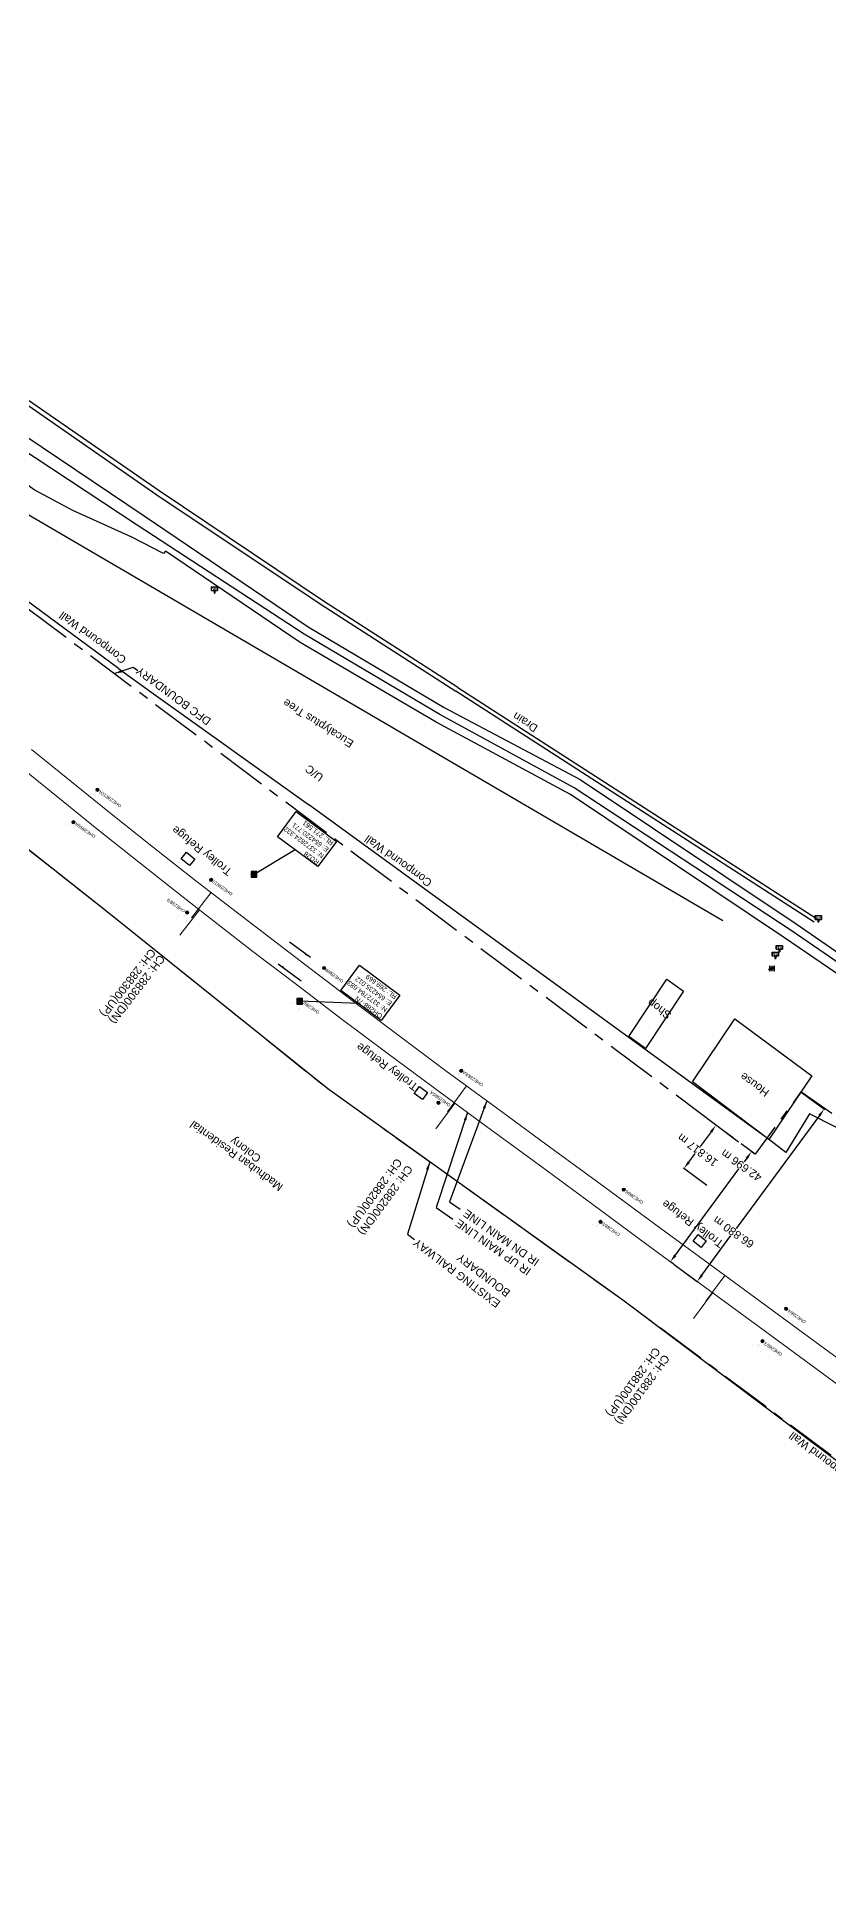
# Model space of a CAD drawing. Header units: metres. Extents: x 646303 to 662875, y 3366650 to 3378730.
# Drawn here: x 654153 to 654400, y 3372513 to 3373086 of the extents above; entities that cross this region are included whole.
import ezdxf
from ezdxf.enums import TextEntityAlignment as Align

# ---------------------------------------------------------------- set-up
doc = ezdxf.new("R2010")
doc.units = ezdxf.units.M
doc.header["$MEASUREMENT"] = 0
doc.header["$PDMODE"] = 3
doc.header["$PDSIZE"] = 0.5
doc.linetypes.add('CENTER', pattern=[50.8, 31.75, -6.35, 6.35, -6.35])
for name, color, linetype in [('Bench_Mark', 7, 'Continuous'), ('COMMERCIAL_BLD_PUC', 251, 'Continuous'), ('COMPOUND_WALL', 251, 'Continuous'), ('DFCC Boundary', 6, 'CENTER'), ('DRAIN_TOP', 5, 'Continuous'), ('NAME_BOARD', 251, 'Continuous'), ('PIPE_LINE_PETROLIUM', 7, 'Continuous'), ('RESIDENTIAL_BL_PUC', 251, 'Continuous'), ('Side Details', 251, 'Continuous'), ('STYLEREMARK', 251, 'Continuous'), ('SUB_ROAD_CENTRE', 34, 'Continuous'), ('SUB_ROAD_EDGE', 34, 'Continuous'), ('TOPO_TEXT', 251, 'Continuous'), ('TRANSFORMER', 251, 'Continuous'), ('TROLLEY_STAND', 7, 'Continuous')]:
    doc.layers.add(name, color=color, linetype=linetype)
for name, color, linetype, lineweight in [('BOUNDARY DIMENTION', 10, 'Continuous', 0), ('Existing Chainage', 7, 'Continuous', 0), ('Existing IR Track', 143, 'Continuous', 0), ('Existing Railway Boundary', 7, 'CENTER', 0), ('flow direction', 7, 'Continuous', 0), ('OHE MAST', 8, 'Continuous', 0), ('OHE MAST TEXT', 8, 'Continuous', 0)]:
    doc.layers.add(name, color=color, linetype=linetype, lineweight=lineweight)
doc.styles.add('NB', font='swissbo.ttf', dxfattribs={"height": 1.5})
doc.styles.get("Standard").update_dxf_attribs({"font": 'arial.ttf'})
doc.styles.add('Style-Arial', font='arial.ttf')
doc.dimstyles.new('DIM', dxfattribs={"dimtxt": 2.5, "dimasz": 2.5, "dimexe": 0.18, "dimexo": 0.0625, "dimgap": 0.09, "dimtad": 0, "dimtih": 1, "dimtoh": 1, "dimdec": 3, "dimzin": 0, "dimdsep": 46, "dimtxsty": 'Standard', "dimcen": 0.09, "dimadec": 0, "dimazin": 0, "dimtfac": 1, "dimtdec": 3, "dimtofl": 0, "dimtmove": 0, "dimatfit": 3, "dimfxl": 1, "dimtolj": 1, "dimtzin": 0, "dimarcsym": 0})
doc.dimstyles.new('ISO-25', dxfattribs={"dimtxt": 2.5, "dimasz": 2.5, "dimexe": 1.25, "dimexo": 0.625, "dimtad": 1, "dimtxsty": 'Standard', "dimcen": 2.5, "dimadec": 0, "dimazin": 0, "dimtfac": 1, "dimtmove": 0, "dimatfit": 3, "dimfxl": 1, "dimarcsym": 0})

# ---------------------------------------------------------------- blocks, each defined once
blk = doc.blocks.new('NB')
for p, q in [((-0.98, 0.82), (-0.98, 1.98)), ((-0.98, 1.98), (0.98, 1.98)), ((-0.98, 0.82), (0.98, 0.82)), ((-0.13, 0.82), (-0.13, 0)), ((-0.13, 0), (0.13, 0)), ((0.13, 0.82), (0.13, 0)), ((0.98, 1.98), (0.98, 0.82))]:
    blk.add_line(p, q)
at = {"style": 'NB', "width": 1.025371}
blk.add_text('NB', height=0.988, dxfattribs=at).set_placement((0, 1.4), align=Align.MIDDLE)
blk = doc.blocks.new('TRF')
blk.add_hatch(color=256).paths.add_polyline_path([(0.22, -0.04), (0.38, 0.42), (-0.98, -0.29), (0.02, 0.04), (-0.18, -0.39), (0.98, 0.09)])
for p, q in [((-0.69, 0.72), (-0.69, -0.72)), ((-0.52, 0.72), (-0.69, 0.72)), ((-0.52, -0.72), (-0.52, 0.72)), ((0, 0.72), (0, -0.72)), ((0.17, 0.72), (0, 0.72)), ((0.17, -0.72), (0.17, 0.72)), ((0.7, 0.72), (0.7, -0.72)), ((0.87, 0.72), (0.7, 0.72)), ((0.87, -0.72), (0.87, 0.72)), ((-0.69, -0.72), (-0.52, -0.72)), ((0, -0.72), (0.17, -0.72)), ((0.7, -0.72), (0.87, -0.72))]:
    blk.add_line(p, q)
blk.add_lwpolyline([(0.22, -0.04), (0.38, 0.42), (-0.98, -0.29), (0.02, 0.04), (-0.18, -0.39), (0.98, 0.09)], close=True)
blk = doc.blocks.new('OHE MAST')
h = blk.add_hatch(color=256)
edge = h.paths.add_edge_path()
edge.add_arc((0, 0), 0.514, 0, 360)
at = {"const_width": 0.01, "flags": 128}
for points in [[(1.5, 3.5), (1.5, 2), (-1.5, 2), (-1.5, 3.5)], [(0, 2), (0, 0)]]:
    blk.add_lwpolyline(points, dxfattribs=at)
blk.add_circle((0, 0), 0.514)
blk = doc.blocks.new('*D1461')
at = {"layer": 'BOUNDARY DIMENTION', "color": 0, "lineweight": -2, "transparency": 16777216}
for p, q in [((662242.98, 3367093.66), (662239.54, 3367088.19)), ((662244.85, 3367095.44), (662244.16, 3367095.87)), ((662233.82, 3367079.1), (662238.08, 3367085.88)), ((662233.03, 3367076.64), (662232.33, 3367077.07))]:
    blk.add_line(p, q, dxfattribs=at)
at = {"layer": 'BOUNDARY DIMENTION', "color": 0, "transparency": 16777216}
for points in [[(662242.62, 3367093.88), (662243.33, 3367093.44), (662244.31, 3367095.78)], [(662233.46, 3367079.32), (662234.17, 3367078.87), (662232.49, 3367076.98)]]:
    blk.add_solid(points, dxfattribs=at)
at = {"layer": 'Defpoints', "color": 0, "linetype": 'Continuous', "ltscale": 0.5, "transparency": 16777216}
for p in [(647418.1, 3377902.15), (647420.31, 3377900.52), (647398.68, 3377871.33)]:
    blk.add_point(p, dxfattribs=at)
at = {"layer": 'Defpoints', "color": 0, "transparency": 16777216}
for p in [(662244.31, 3367095.78), (662244.9, 3367095.41), (662233.08, 3367076.61)]:
    blk.add_point(p, dxfattribs=at)
at = {"layer": 'DFCC Boundary', "color": 0, "linetype": 'Continuous', "lineweight": -2, "ltscale": 0.5, "transparency": 16777216}
for p, q in [((647416.61, 3377900.14), (647413.17, 3377895.5)), ((647420.26, 3377900.55), (647417.96, 3377902.26)), ((647397.96, 3377874.97), (647411.54, 3377893.3)), ((647398.63, 3377871.36), (647396.32, 3377873.07))]:
    blk.add_line(p, q, dxfattribs=at)
at = {"layer": 'DFCC Boundary', "color": 0, "linetype": 'Continuous', "ltscale": 0.5, "transparency": 16777216}
for points in [[(647416.28, 3377900.39), (647416.95, 3377899.9), (647418.1, 3377902.15)], [(647397.62, 3377875.22), (647398.29, 3377874.72), (647396.47, 3377872.96)]]:
    blk.add_solid(points, dxfattribs=at)
at = {"layer": 'BOUNDARY DIMENTION', "color": 0, "transparency": 16777216, "insert": (662238.81, 3367087.03), "char_height": 2.5, "attachment_point": 5, "rotation": 145}
blk.add_mtext('\\A1;22.208 m', dxfattribs=at)
at = {"layer": 'DFCC Boundary', "color": 0, "linetype": 'Continuous', "ltscale": 0.5, "transparency": 16777216, "insert": (647412.36, 3377894.4), "char_height": 2.5, "attachment_point": 5, "rotation": 145}
blk.add_mtext('\\A1;36.332 m', dxfattribs=at)
blk = doc.blocks.new('*D1462')
at = {"layer": 'BOUNDARY DIMENTION', "color": 0, "lineweight": -2, "transparency": 16777216}
for p, q in [((662549.11, 3366886.35), (662541.43, 3366875.79)), ((662551.8, 3366887.49), (662550.44, 3366888.48)), ((662534.84, 3366866.73), (662539.82, 3366873.58)), ((662534.58, 3366863.83), (662533.22, 3366864.82))]:
    blk.add_line(p, q, dxfattribs=at)
at = {"layer": 'BOUNDARY DIMENTION', "color": 0, "transparency": 16777216}
for points in [[(662548.78, 3366886.6), (662549.45, 3366886.11), (662550.58, 3366888.38)], [(662534.5, 3366866.98), (662535.18, 3366866.49), (662533.37, 3366864.71)]]:
    blk.add_solid(points, dxfattribs=at)
at = {"layer": 'Defpoints', "color": 0, "linetype": 'Continuous', "ltscale": 0.5, "transparency": 16777216}
for p in [(647247.45, 3378028.49), (647249.19, 3378027.21), (647225.93, 3377999.21)]:
    blk.add_point(p, dxfattribs=at)
at = {"layer": 'Defpoints', "color": 0, "transparency": 16777216}
for p in [(662551.85, 3366887.45), (662533.37, 3366864.71), (662534.63, 3366863.79)]:
    blk.add_point(p, dxfattribs=at)
at = {"layer": 'DFCC Boundary', "color": 0, "linetype": 'Continuous', "lineweight": -2, "ltscale": 0.5, "transparency": 16777216}
for p, q in [((647247.71, 3378025.19), (647242.02, 3378017.45)), ((647247.5, 3378028.45), (647249.34, 3378027.1)), ((647229.16, 3377999.94), (647240.4, 3378015.24)), ((647225.98, 3377999.17), (647227.82, 3377997.82))]:
    blk.add_line(p, q, dxfattribs=at)
at = {"layer": 'DFCC Boundary', "color": 0, "linetype": 'Continuous', "ltscale": 0.5, "transparency": 16777216}
for points in [[(647247.37, 3378025.44), (647248.05, 3378024.94), (647249.19, 3378027.21)], [(647228.82, 3378000.19), (647229.49, 3377999.7), (647227.68, 3377997.93)]]:
    blk.add_solid(points, dxfattribs=at)
at = {"layer": 'BOUNDARY DIMENTION', "color": 0, "transparency": 16777216, "insert": (662540.62, 3366874.68), "char_height": 2.5, "attachment_point": 5, "rotation": 145}
blk.add_mtext('\\A1;29.264 m', dxfattribs=at)
at = {"layer": 'DFCC Boundary', "color": 0, "linetype": 'Continuous', "ltscale": 0.5, "transparency": 16777216, "insert": (647241.21, 3378016.35), "char_height": 2.5, "attachment_point": 5, "rotation": 145}
blk.add_mtext('\\A1;36.332 m', dxfattribs=at)
blk = doc.blocks.new('*D1463')
at = {"layer": 'BOUNDARY DIMENTION', "color": 0, "lineweight": -2, "transparency": 16777216}
for p, q in [((662172.2, 3367138.17), (662169.01, 3367133.1)), ((662172.51, 3367140.93), (662173.68, 3367140.19)), ((662164.89, 3367126.55), (662167.55, 3367130.78)), ((662162.55, 3367125.07), (662163.71, 3367124.34))]:
    blk.add_line(p, q, dxfattribs=at)
at = {"layer": 'BOUNDARY DIMENTION', "color": 0, "transparency": 16777216}
for points in [[(662171.85, 3367138.39), (662172.55, 3367137.95), (662173.53, 3367140.29)], [(662164.54, 3367126.77), (662165.24, 3367126.33), (662163.56, 3367124.44)]]:
    blk.add_solid(points, dxfattribs=at)
at = {"layer": 'Defpoints', "color": 0, "linetype": 'Continuous', "ltscale": 0.5, "transparency": 16777216}
for p in [(647211.24, 3378055.28), (647211.52, 3378055.08), (647189.88, 3378025.9)]:
    blk.add_point(p, dxfattribs=at)
at = {"layer": 'Defpoints', "color": 0, "transparency": 16777216}
for p in [(662172.46, 3367140.96), (662173.53, 3367140.29), (662162.49, 3367125.11)]:
    blk.add_point(p, dxfattribs=at)
at = {"layer": 'DFCC Boundary', "color": 0, "linetype": 'Continuous', "lineweight": -2, "ltscale": 0.5, "transparency": 16777216}
for p, q in [((647209.75, 3378053.28), (647208.18, 3378051.16)), ((647211.47, 3378055.12), (647211.1, 3378055.39)), ((647191.09, 3378028.11), (647206.55, 3378048.96)), ((647189.83, 3378025.93), (647189.46, 3378026.21))]:
    blk.add_line(p, q, dxfattribs=at)
at = {"layer": 'DFCC Boundary', "color": 0, "linetype": 'Continuous', "ltscale": 0.5, "transparency": 16777216}
for points in [[(647209.42, 3378053.52), (647210.09, 3378053.03), (647211.24, 3378055.28)], [(647190.76, 3378028.36), (647191.43, 3378027.86), (647189.6, 3378026.1)]]:
    blk.add_solid(points, dxfattribs=at)
at = {"layer": 'BOUNDARY DIMENTION', "color": 0, "transparency": 16777216, "insert": (662168.28, 3367131.94), "char_height": 2.5, "attachment_point": 5, "rotation": 145}
blk.add_mtext('\\A1;18.726 m', dxfattribs=at)
at = {"layer": 'DFCC Boundary', "color": 0, "linetype": 'Continuous', "ltscale": 0.5, "transparency": 16777216, "insert": (647207.37, 3378050.06), "char_height": 2.5, "attachment_point": 5, "rotation": 145}
blk.add_mtext('\\A1;36.332 m', dxfattribs=at)
blk = doc.blocks.new('*D1561')
at = {"layer": 'BOUNDARY DIMENTION', "color": 0, "lineweight": -2, "transparency": 16777216}
for p, q in [((654363.43, 3372743.91), (654360.03, 3372739.28)), ((654372.02, 3372740.68), (654364.77, 3372746.03)), ((654356.43, 3372734.39), (654358.41, 3372737.08)), ((654362.05, 3372727.14), (654354.8, 3372732.48))]:
    blk.add_line(p, q, dxfattribs=at)
at = {"layer": 'BOUNDARY DIMENTION', "color": 0, "transparency": 16777216}
for points in [[(654363.1, 3372744.15), (654363.77, 3372743.66), (654364.91, 3372745.92)], [(654356.09, 3372734.64), (654356.76, 3372734.14), (654354.94, 3372732.38)]]:
    blk.add_solid(points, dxfattribs=at)
at = {"layer": 'Defpoints', "color": 0, "transparency": 16777216}
for p in [(654364.91, 3372745.92), (654372.07, 3372740.65), (654362.1, 3372727.11)]:
    blk.add_point(p, dxfattribs=at)
at = {"layer": 'BOUNDARY DIMENTION', "color": 0, "transparency": 16777216, "insert": (654359.22, 3372738.18), "char_height": 2.5, "attachment_point": 5, "rotation": 143}
blk.add_mtext('\\A1;16.817 m', dxfattribs=at)
blk = doc.blocks.new('*D1771')
at = {"layer": 'Defpoints', "color": 0, "linetype": 'Continuous', "ltscale": 0.5, "transparency": 16777216}
for p in [(654391.47, 3372756.33), (654398.73, 3372750.98), (654351.83, 3372702.46)]:
    blk.add_point(p, dxfattribs=at)
at = {"layer": 'DFCC Boundary', "color": 0, "linetype": 'Continuous', "lineweight": -2, "ltscale": 0.5, "transparency": 16777216}
for p, q in [((654391.52, 3372756.29), (654398.88, 3372750.87)), ((654397.25, 3372748.97), (654371.25, 3372713.64)), ((654360.57, 3372699.13), (654369.63, 3372711.44)), ((654351.88, 3372702.43), (654359.23, 3372697.01))]:
    blk.add_line(p, q, dxfattribs=at)
at = {"layer": 'DFCC Boundary', "color": 0, "linetype": 'Continuous', "ltscale": 0.5, "transparency": 16777216}
for points in [[(654396.91, 3372749.21), (654397.59, 3372748.72), (654398.73, 3372750.98)], [(654360.23, 3372699.38), (654360.91, 3372698.88), (654359.09, 3372697.12)]]:
    blk.add_solid(points, dxfattribs=at)
at = {"layer": 'DFCC Boundary', "color": 0, "linetype": 'Continuous', "ltscale": 0.5, "transparency": 16777216, "insert": (654370.44, 3372712.54), "char_height": 2.5, "attachment_point": 5, "rotation": 145}
blk.add_mtext('\\A1;66.880 m', dxfattribs=at)
blk = doc.blocks.new('*D1772')
at = {"layer": 'Defpoints', "color": 0, "linetype": 'Continuous', "ltscale": 0.5, "transparency": 16777216}
for p in [(654376.04, 3372737.65), (654377.13, 3372736.85), (654351.83, 3372702.46)]:
    blk.add_point(p, dxfattribs=at)
at = {"layer": 'DFCC Boundary', "color": 0, "linetype": 'Continuous', "lineweight": -2, "ltscale": 0.5, "transparency": 16777216}
for p, q in [((654374.56, 3372735.64), (654373.71, 3372734.48)), ((654377.08, 3372736.89), (654375.9, 3372737.76)), ((654352.21, 3372705.28), (654372.09, 3372732.28)), ((654351.78, 3372702.5), (654350.59, 3372703.37))]:
    blk.add_line(p, q, dxfattribs=at)
at = {"layer": 'DFCC Boundary', "color": 0, "linetype": 'Continuous', "ltscale": 0.5, "transparency": 16777216}
for points in [[(654374.22, 3372735.89), (654374.89, 3372735.39), (654376.04, 3372737.65)], [(654351.88, 3372705.53), (654352.55, 3372705.03), (654350.73, 3372703.27)]]:
    blk.add_solid(points, dxfattribs=at)
at = {"layer": 'DFCC Boundary', "color": 0, "linetype": 'Continuous', "ltscale": 0.5, "transparency": 16777216, "insert": (654372.9, 3372733.38), "char_height": 2.5, "attachment_point": 5, "rotation": 145}
blk.add_mtext('\\A1;42.696 m', dxfattribs=at)
blk = doc.blocks.new('BM')
blk.add_hatch(color=256).paths.add_polyline_path([(-0.88, 0.88), (-0.88, -0.88), (0.88, -0.88), (0.88, 0.88)])
for p, q in [((0.88, 0.88), (-0.88, 0.88)), ((-0.88, 0.88), (-0.88, -0.88)), ((0.88, -0.88), (0.88, 0.88)), ((-0.88, -0.88), (0.88, -0.88))]:
    blk.add_line(p, q)

msp = doc.modelspace()

# ---------------------------------------------------------------- linework, layer by layer
at = {"layer": 'COMMERCIAL_BLD_PUC', "linetype": 'Continuous'}
msp.add_polyline3d([(654354.811, 3372787.817, 272.995), (654342.912, 3372769.902, 273.274), (654337.74, 3372773.715, 273.955), (654349.64, 3372791.6315, 273.955)], close=True, dxfattribs=at)
at = {"layer": 'COMPOUND_WALL', "linetype": 'Continuous'}
msp.add_lwpolyline([(654431.347, 3372619.379), (654335.893, 3372691.231), (654243.734, 3372757.317), (654174.373, 3372813.058), (654133.172, 3372845.531)], dxfattribs=at)
for points in [[(654178.483, 3372888.68, 269.159), (654111.3, 3372938.283, 268.011), (654080.27, 3372961.454, 268.548)], [(654178.483, 3372888.68, 269.159), (654188.509, 3372881.325, 268.492), (654237.782, 3372846.198, 268.664)], [(654521.071, 3372667.948, 266.464), (654512.62, 3372674.138, 266.158), (654473.769, 3372702.366, 266.178), (654442.167, 3372725.08, 268.555), (654394.132, 3372749.476, 269.78), (654386.765, 3372737.454, 269.555), (654381.711, 3372741.245, 269.23), (654237.782, 3372846.198, 268.664)]]:
    msp.add_polyline3d(points, dxfattribs=at)
at = {"layer": 'DFCC Boundary', "ltscale": 0.5, "flags": 128}
msp.add_lwpolyline([(655695.597, 3371812.1897), (655640.8822, 3371912.823), (655580.0449, 3371996.7158), (655509.7792, 3372062.0857), (655426.9534, 3372113.9756), (655342.6069, 3372167.9462), (655257.8854, 3372221.2222), (655173.2688, 3372275.363), (655087.3459, 3372327.2788), (655002.8598, 3372380.6107), (654914.5097, 3372429.9473), (654741.1355, 3372529.4419), (654650.033, 3372576.4159), (654568.6995, 3372626.155), (654571.9877, 3372630.6369), (654391.4686, 3372756.327), (654377.1337, 3372736.8494), (654004.4289, 3373016.6995), (654007.7887, 3373020.6424), (653690.5739, 3373253.6486), (653690.5425, 3373253.6059), (653433.8132, 3373453.1485), (653440.7668, 3373462.5592), (653208.8394, 3373636.5534), (653216.1698, 3373646.5105), (653142.1983, 3373700.8896), (653053.6963, 3373771.1122), (652994.4341, 3373810.5255), (652929.3691, 3373859.5713), (652860.9168, 3373902.1103), (652749.6028, 3373984.4705), (652631.2396, 3374070.7175), (652636.2281, 3374078.1704), (652537.912, 3374145.7283), (652392.904, 3374241.2711), (652388.7719, 3374235.6812), (652308.569, 3374304.8076), (652315.9256, 3374314.7669), (652103.9815, 3374448.7876), (652083.1937, 3374464.1943), (652072.7494, 3374471.9329), (652052.3219, 3374487.0684), (652038.1897, 3374497.5387), (652024.0173, 3374508.0388), (652009.8347, 3374518.5254), (651995.6683, 3374529), (651981.7515, 3374539.2836), (651967.8828, 3374549.5317), (651954.6903, 3374559.2866), (651941.4997, 3374569.04), (651923.9377, 3374582.0168), (651906.3215, 3374595.0337), (651892.0868, 3374605.5547), (651877.7985, 3374616.1153), (651861.6288, 3374628.0564), (651845.5071, 3374639.9619), (651829.5757, 3374651.7544), (651824.7911, 3374655.296), (651813.6747, 3374663.5244), (651797.4592, 3374675.4968), (651792.6217, 3374679.0685), (651809.3453, 3374701.6999), (651798.0335, 3374710.0518), (651782.3495, 3374721.6444), (651766.6655, 3374733.2369), (651750.5163, 3374745.1875), (651734.3118, 3374757.179), (651717.3274, 3374769.6994), (651700.4625, 3374782.1317), (651684.6001, 3374793.8578), (651668.5938, 3374805.6902), (651652.6806, 3374817.4203), (651636.8173, 3374829.1137), (651620.9269, 3374840.8662), (651604.9647, 3374852.6718), (651588.7459, 3374864.6312), (651572.5882, 3374876.5455), (651556.6943, 3374888.2868), (651540.8409, 3374899.9983), (651524.5553, 3374912.0488), (651508.2568, 3374924.109), (651492.7938, 3374935.5157), (651477.3997, 3374946.8715), (651461.3291, 3374958.7436), (651445.2311, 3374970.6359), (651429.3555, 3374982.3615), (651413.4375, 3374994.1184), (651396.6322, 3375006.522), (651379.7761, 3375018.963), (651363.6644, 3375030.8565), (651352.7728, 3375038.8965), (651331.6522, 3375054.4784), (651315.7738, 3375066.1947), (651299.7306, 3375078.0412), (651283.6239, 3375089.9346), (651273.9044, 3375097.1057), (651264.2377, 3375104.2378), (651243.4187, 3375119.6324), (651222.5077, 3375135.095), (651201.5462, 3375150.5784), (651180.4926, 3375166.1298), (651161.7365, 3375179.9701), (651143.0969, 3375193.7244), (651126.6442, 3375205.9373), (651110.0563, 3375218.2505), (651088.7204, 3375233.9244), (651067.5473, 3375249.4788), (651049.4448, 3375262.8672), (651031.0656, 3375276.4601), (651013.3004, 3375289.5618), (650995.6557, 3375302.5748), (650975.556, 3375317.4171), (650955.4878, 3375332.2363), (650948.8014, 3375337.1771), (650951.4372, 3375340.7501), (650937.0874, 3375351.3535), (650916.0918, 3375366.8677), (650897.9224, 3375380.2929), (650879.805, 3375393.6796), (650866.8386, 3375403.2309), (650853.9116, 3375412.7532), (650835.5886, 3375426.289), (650817.2946, 3375439.8035), (650797.968, 3375454.1206), (650778.7222, 3375468.3781), (650760.7655, 3375481.6337), (650742.8011, 3375494.8949), (650723.0807, 3375509.4255), (650703.3693, 3375523.9495), (650688.6613, 3375534.8372), (650673.8463, 3375545.804), (650653.7938, 3375560.6295), (650633.6894, 3375575.4932), (650612.6421, 3375591.0542), (650592.0153, 3375606.3042), (650570.0328, 3375622.5591), (650548.5001, 3375638.4814), (650530.5234, 3375651.793), (650512.3606, 3375665.2423), (650494.7465, 3375678.2665), (650476.9008, 3375691.462), (650459.2976, 3375704.4721), (650441.3132, 3375717.7633), (650427.1261, 3375728.1319), (650413.8099, 3375737.864), (650402.677, 3375746.2697), (650389.8486, 3375755.6668), (650377.7322, 3375764.5425), (650360.7275, 3375777.1141), (650343.7744, 3375789.6482), (650325.0342, 3375803.5254), (650306.3109, 3375817.39), (650287.6225, 3375831.2124), (650268.717, 3375845.1957), (650250.337, 3375858.8009), (650231.8256, 3375872.5033), (650215.4559, 3375884.6355), (650199.261, 3375896.6381), (650189.9351, 3375903.5429), (650184.6476, 3375907.4517), (650170.3331, 3375918.0338), (650153.2211, 3375930.7288), (650135.9365, 3375943.5518), (650119.2313, 3375955.9159), (650102.3769, 3375968.3905), (650085.2738, 3375981.0461), (650068.2078, 3375993.6742), (650052.7787, 3376005.1011), (650037.4384, 3376016.4621), (650022.1728, 3376027.766), (650006.9632, 3376039.0283), (649974.7512, 3376062.8762), (649961.4537, 3376072.7117), (649948.2091, 3376082.508), (649944.476, 3376085.2722), (649918.728, 3376050.5341), (649909.4316, 3376057.4177), (649896.4092, 3376067.0604), (649893.7832, 3376069.0128), (649891.1645, 3376070.9437), (649888.4639, 3376072.9569), (649875.744, 3376082.3694), (649867.5551, 3376088.4016), (649853.4118, 3376098.8745), (649839.2513, 3376109.3603), (649829.0749, 3376116.9005), (649827.2194, 3376118.2675), (649818.0867, 3376125.0366), (649808.8566, 3376131.8779), (649793.2502, 3376143.4201), (649777.6288, 3376154.9733), (649763.6321, 3376165.3144), (649749.5741, 3376175.7007), (649733.9228, 3376187.2754), (649718.3343, 3376198.8036), (649705.3241, 3376208.4391), (649692.3703, 3376218.0327), (649678.0208, 3376228.6769), (649663.5747, 3376239.3366), (649646.4625, 3376252.0623), (649634.6272, 3376260.744), (649624.9192, 3376267.9946), (649615.0208, 3376275.3876), (649599.9831, 3376286.4834), (649588.9857, 3376294.598), (649590.032, 3376296.0132), (649586.1685, 3376298.8639), (649569.3593, 3376311.3207), (649552.641, 3376323.7102), (649537.2353, 3376335.0739), (649521.9792, 3376346.327), (649506.2408, 3376358.0035), (649490.3575, 3376369.7875), (649475.7578, 3376380.5673), (649461.1933, 3376391.3211), (649445.4753, 3376402.9572), (649429.8494, 3376414.5253), (649414.4906, 3376425.9209), (649378.3483, 3376452.6365), (649368.4603, 3376459.9984), (649352.6509, 3376471.6682), (649336.6992, 3376483.4434), (649322.3941, 3376494.1037), (649307.6557, 3376505.0862), (649290.8736, 3376517.4208), (649273.972, 3376529.8435), (649258.1992, 3376541.4854), (649242.2966, 3376553.2232), (649226.5432, 3376564.8634), (649210.8826, 3376576.435), (649195.2207, 3376588.0769), (649179.5326, 3376599.7383), (649164.9134, 3376610.5118), (649150.5177, 3376621.1205), (649135.415, 3376632.3287), (649120.2337, 3376643.5954), (649107.8929, 3376652.6743), (649095.5927, 3376661.7234), (649079.5687, 3376673.5769), (649063.4846, 3376685.4748), (649046.5651, 3376697.9756), (649029.6506, 3376710.4727), (649013.3465, 3376722.5351), (648996.9805, 3376734.6431), (648980.3936, 3376746.8979), (648963.6626, 3376759.259), (648946.7453, 3376771.7643), (648929.6945, 3376784.3682), (648913.5118, 3376796.3614), (648897.2206, 3376808.435), (648876.2496, 3376823.9678), (648855.1325, 3376839.6089), (648839.3985, 3376851.2044), (648823.6596, 3376862.8037), (648806.187, 3376875.7235), (648788.7814, 3376888.5937), (648772.4766, 3376900.6763), (648756.1277, 3376912.7915), (648748.6058, 3376918.3049), (648733.321, 3376929.6306), (648718.1841, 3376940.8501), (648694.1574, 3376958.9078), (648686.9154, 3376964.1595), (648685.9321, 3376964.8321), (648667.95, 3376978.2197), (648649.3198, 3376992.1471), (648633.5557, 3377003.8368), (648617.684, 3377015.6038), (648613.3865, 3377018.7718), (648613.1308, 3377018.4261), (648605.39, 3377024.1325), (648593.439, 3377032.9404), (648576.5994, 3377045.3816), (648559.8787, 3377057.7351), (648542.9247, 3377070.3132), (648525.9483, 3377082.908), (648511.3109, 3377093.7409), (648496.5572, 3377104.6599), (648477.562, 3377118.7172), (648458.5464, 3377132.7896), (648451.3349, 3377138.2101), (648435.5918, 3377149.862), (648422.1096, 3377159.9046), (648408.3664, 3377170.0637), (648394.6863, 3377180.1761), (648381.6588, 3377189.818), (648368.6059, 3377199.4787), (648354.1188, 3377210.196), (648339.6473, 3377220.9017), (648325.8166, 3377231.1386), (648311.9735, 3377241.3853), (648297.2469, 3377252.2824), (648283.6168, 3377262.3688), (648282.6002, 3377260.9951), (648281.5015, 3377261.8082), (648268.446, 3377271.4578), (648255.3849, 3377281.1115), (648243.3023, 3377290.0413), (648231.5826, 3377298.7116), (648230.1246, 3377299.843), (648216.137, 3377310.1827), (648202.3989, 3377320.3379), (648187.9045, 3377331.0225), (648173.4524, 3377341.7035), (648159.964, 3377351.7009), (648146.3755, 3377361.7726), (648132.3698, 3377372.1252), (648118.3132, 3377382.5155), (648104.5683, 3377392.6752), (648090.8453, 3377402.8186), (648079.0331, 3377411.5788), (648067.1746, 3377420.3734), (648052.1864, 3377431.461), (648037.1291, 3377442.5999), (648023.4384, 3377452.7367), (648009.6421, 3377462.9518), (647998.5681, 3377471.1475), (647977.6651, 3377486.6371), (647970.8013, 3377491.7424), (647954.3046, 3377504.0127), (647940.5645, 3377514.1537), (647927.1436, 3377524.0583), (647912.5029, 3377534.9198), (647897.7662, 3377545.8524), (647883.3488, 3377556.5286), (647868.9785, 3377567.1699), (647855.3948, 3377577.2425), (647841.7032, 3377587.3948), (647828.8284, 3377596.8277), (647815.9828, 3377606.2395), (647798.869, 3377618.9232), (647787.996, 3377626.9816), (647769.1212, 3377640.9619), (647756.6675, 3377650.183), (647742.624, 3377660.5991), (647728.5049, 3377671.0713), (647713.635, 3377682.0926), (647698.699, 3377693.1628), (647681.9918, 3377705.517), (647665.4025, 3377717.7839), (647652.0515, 3377727.6811), (647638.8028, 3377737.5025), (647625.2604, 3377747.546), (647611.724, 3377757.585), (647601.846, 3377764.9047), (647586.5632, 3377776.2354), (647574.9107, 3377784.8659), (647552.1318, 3377801.7377), (647544.5766, 3377807.3492), (647531.2096, 3377817.2774), (647518.7824, 3377826.4783), (647506.3678, 3377835.6698), (647493.0662, 3377845.5438), (647479.7149, 3377855.4547), (647466.3541, 3377865.3556), (647452.9886, 3377875.26), (647440.1702, 3377884.755), (647427.3392, 3377894.2595), (647421.9004, 3377898.2902), (647422.4016, 3377898.9655), (647413.1507, 3377905.8213), (647398.5546, 3377916.6386), (647385.2867, 3377926.4568), (647372.1159, 3377936.2032), (647357.4127, 3377947.1112), (647351.2811, 3377951.6601), (647330.0092, 3377967.4105), (647317.4471, 3377976.6964), (647304.414, 3377986.3606), (647291.335, 3377996.0589), (647278.7541, 3378005.3917), (647266.0777, 3378014.7954), (647252.9457, 3378024.4462), (647239.9839, 3378033.9719), (647225.7512, 3378044.5255), (647211.5179, 3378055.0796), (647196.511, 3378066.208), (647181.4966, 3378077.3419), (647167.7872, 3378087.5064), (647154.0498, 3378097.6917), (647140.7668, 3378107.5414), (647127.4862, 3378117.3893), (647113.2521, 3378127.9375), (647099.0375, 3378138.4713), (647085.0268, 3378148.8592), (647070.9977, 3378159.2608), (647056.5444, 3378169.9697), (647042.0873, 3378180.6814), (647027.5624, 3378191.4464), (647013.0728, 3378202.1851), (646999.864, 3378211.9684), (646986.6741, 3378221.7376), (646973.6148, 3378231.4185), (646960.4875, 3378241.1499), (646945.7953, 3378252.0414), (646931.0256, 3378262.9902), (646930.6274, 3378263.2852), (646951.9475, 3378292.0562)], dxfattribs=at)
at = {"layer": 'DRAIN_TOP', "linetype": 'Continuous'}
for points in [[(654097.799, 3373012.521, 268.508), (654111.618, 3373000.251, 268.531), (654138.081, 3372979.252, 268.445), (654190.381, 3372942.969, 268.463), (654241.709, 3372908.616, 268.605), (654283.746, 3372881.521, 268.745)], [(654284.37, 3372882.744, 268.766), (654242.423, 3372909.722, 268.603), (654191.152, 3372944.129, 268.605), (654138.833, 3372980.347, 268.461), (654112.631, 3373001.093, 268.471), (654098.422, 3373013.552, 268.469)], [(654395.63, 3372809.413, 268.984), (654283.746, 3372881.521, 268.745)], [(654284.37, 3372882.744, 268.766), (654396.338, 3372810.569, 268.986)]]:
    msp.add_polyline3d(points, dxfattribs=at)
at = {"layer": 'Existing Chainage', "color": 0, "linetype": 'Continuous', "lineweight": 13, "flags": 128}
for points in [[(654201.2632, 3372810.6988), (654207.381, 3372818.6091)], [(654197.5458, 3372805.3733), (654203.6879, 3372813.2648)], [(654281.1683, 3372750.1684), (654287.0899, 3372758.2266)], [(654277.4459, 3372744.8329), (654283.3889, 3372752.8754)], [(654361.7568, 3372690.9636), (654367.6795, 3372699.021)], [(654357.9788, 3372685.5175), (654363.9062, 3372693.5715)]]:
    msp.add_lwpolyline(points, dxfattribs=at)
at = {"layer": 'Existing IR Track', "flags": 128}
for points in [[(654151.2883, 3372863.3288), (654163.6556, 3372853.3325), (654175.6359, 3372843.6488), (654189.386, 3372832.7652), (654202.5783, 3372822.3235), (654213.8292, 3372813.6221), (654238.6756, 3372794.5757), (654252.1678, 3372784.3016), (654266.4567, 3372773.5944), (654280.6341, 3372762.9708), (654296.4419, 3372751.3542), (654311.8116, 3372740.0597), (654330.3505, 3372726.4469), (654347.7418, 3372713.6767), (654365.6523, 3372700.5111), (654398.928, 3372676.0677), (654414.1756, 3372664.8751)], [(654147.4334, 3372858.1938), (654159.4676, 3372848.4508), (654171.6426, 3372838.594), (654185.1827, 3372827.8613), (654198.6123, 3372817.2162), (654209.5801, 3372808.6778), (654220.3837, 3372800.2675), (654234.3818, 3372789.5628), (654248.2605, 3372778.9499), (654262.1794, 3372768.5971), (654276.6773, 3372757.8174), (654292.1878, 3372746.3934), (654308.2527, 3372734.561), (654326.0586, 3372721.4414), (654343.7619, 3372708.3974), (654361.33, 3372695.4675), (654378.8, 3372682.6099), (654394.6004, 3372671.0204), (654410.273, 3372659.5245)]]:
    msp.add_lwpolyline(points, dxfattribs=at)
at = {"layer": 'Existing Railway Boundary', "ltscale": 0.5, "flags": 128}
msp.add_lwpolyline([(654025.9381, 3372931.032), (654061.364, 3372902.596), (654079.368, 3372888.238), (654133.172, 3372845.531), (654174.373, 3372813.058), (654243.734, 3372757.317), (654335.893, 3372691.231), (654347.343, 3372682.852), (654420.296, 3372628.32), (654428.228, 3372621.808), (654470.831, 3372591.702), (654501.259, 3372567.597), (654501.727, 3372567.356), (654502.496, 3372566.611), (654519.576, 3372550.931)], dxfattribs=at)
at = {"layer": 'PIPE_LINE_PETROLIUM', "linetype": 'Continuous'}
msp.add_polyline3d([(654117.588, 3372955.833, 266.743), (654367.077, 3372809.934, 268.681)], dxfattribs=at)
at = {"layer": 'RESIDENTIAL_BL_PUC', "linetype": 'Continuous'}
msp.add_polyline3d([(654370.825, 3372779.179, 273.342), (654394.913, 3372761.324, 272.939), (654381.419, 3372741.447, 270.899), (654357.6268, 3372759.5172, 270.899)], close=True, dxfattribs=at)
at = {"layer": 'STYLEREMARK'}
for p, q in [((654233.6282, 3372831.9817, 5.1233), (654220.7707, 3372824.3177, 268.9741)), ((654253.3776, 3372783.9312, 5.1233), (654235.0117, 3372784.6687, 268.9741))]:
    msp.add_line(p, q, dxfattribs=at)
at = {"layer": 'STYLEREMARK', "linetype": 'Continuous', "elevation": 5.1233}
for points in [[(654228.0959, 3372836.1055), (654233.9363, 3372843.9751), (654246.5341, 3372834.6258), (654240.6937, 3372826.7562)], [(654247.8453, 3372788.0551), (654253.6857, 3372795.9247), (654266.2834, 3372786.5754), (654260.4431, 3372778.7058)]]:
    msp.add_lwpolyline(points, close=True, dxfattribs=at)
at = {"layer": 'SUB_ROAD_CENTRE', "linetype": 'Continuous'}
msp.add_polyline3d([(654479.511, 3372746.671, 269.034), (654444.613, 3372768.194, 268.631), (654388.412, 3372806.775, 268.685), (654320.693, 3372851.407, 268.667), (654278.774, 3372874.236, 268.553), (654236.359, 3372899.395, 268.463), (654184.302, 3372933.469, 268.399), (654130.829, 3372968.599, 268.439), (654103.739, 3372990.254, 268.521), (654083.576, 3373009.852, 268.651)], dxfattribs=at)
at = {"layer": 'SUB_ROAD_EDGE', "linetype": 'Continuous'}
for points in [[(654476.519, 3372743.946, 268.939), (654442.797, 3372765.392, 268.625), (654442.925, 3372765.809, 268.625), (654386.389, 3372804.498, 268.562), (654319.577, 3372849.334, 268.714), (654277.597, 3372871.875, 268.583), (654235.101, 3372896.822, 268.505), (654193.144, 3372925.342, 268.454), (654192.46, 3372924.562, 268.407), (654182.622, 3372929.725, 268.419), (654164.178, 3372938.063, 268.66), (654152.153, 3372944.518, 268.771), (654127.238, 3372962.569, 268.63), (654108.19, 3372981.82, 268.473), (654101.113, 3372987.218, 268.453), (654096.491, 3372990.887, 268.541), (654097.414, 3372992.482, 268.606), (654083.3852, 3373003.1596, 268.665), (654077.625, 3372996.919, 268.607)], [(654095.039, 3373001.819, 268.482), (654105.499, 3372992.492, 268.411), (654133.148, 3372972.215, 268.304), (654186.428, 3372936.376, 268.249), (654237.629, 3372901.686, 268.367), (654280.091, 3372876.497, 268.461), (654322.519, 3372853.964, 268.534), (654389.959, 3372808.905, 268.624), (654445.54, 3372770.521, 268.68), (654461.576, 3372764.693, 269.069)]]:
    msp.add_polyline3d(points, dxfattribs=at)
at = {"layer": 'TROLLEY_STAND', "linetype": 'Continuous'}
for points in [[(654200.589, 3372827.085, 270.033), (654198.035, 3372829.179, 270.061), (654199.705, 3372831.213, 270.03), (654202.2591, 3372829.1189, 270.03)], [(654274.944, 3372756.18, 270.284), (654273.286, 3372753.941, 270.465), (654270.78, 3372755.846, 270.417), (654272.4415, 3372758.0897, 270.417)], [(654360.283, 3372707.705, 270.688), (654357.78, 3372709.723, 270.619), (654359.347, 3372711.835, 270.474), (654361.8506, 3372709.8165, 270.474)]]:
    msp.add_polyline3d(points, close=True, dxfattribs=at)

# ---------------------------------------------------------------- block references
at = {"layer": 'Bench_Mark'}
for p in [(654220.7707, 3372824.3177, 268.9741), (654235.0117, 3372784.6687, 268.9741)]:
    msp.add_blockref('BM', p, dxfattribs=at)
at = {"layer": 'NAME_BOARD', "linetype": 'Continuous'}
for p in [(654208.407, 3372912.23, 270.862), (654396.92, 3372809.452, 269.367), (654383.487, 3372798.021, 269.332), (654384.743, 3372800.153, 269.465)]:
    msp.add_blockref('NB', p, dxfattribs=at)
at = {"layer": 'OHE MAST', "color": 2, "rotation": 143.3908318566117}
for p in [(654171.86, 3372850.783), (654164.361, 3372840.638), (654207.3535, 3372822.5835), (654199.8545, 3372812.4385), (654242.604, 3372795.066), (654235.11, 3372785.265), (654285.422, 3372762.97), (654278.284, 3372752.952), (654336.182, 3372725.811), (654328.919, 3372715.748), (654386.841, 3372688.609), (654379.472, 3372678.445)]:
    msp.add_blockref('OHE MAST', p, dxfattribs=at)
at = {"layer": 'TRANSFORMER', "linetype": 'Continuous'}
msp.add_blockref('TRF', (654382.34, 3372794.938, 268.259), dxfattribs=at)

# ---------------------------------------------------------------- texts
at = {"layer": 'DFCC Boundary', "linetype": 'Continuous', "lineweight": 0, "ltscale": 5}
msp.add_text('DFC BOUNDARY', height=2.5, rotation=143.3716475, dxfattribs=at).set_placement((654207.5526, 3372872.718))
at = {"layer": 'Existing Chainage', "color": 0, "lineweight": 0, "char_height": 2.5, "attachment_point": 6, "line_spacing_factor": 0.6, "style": 'Style-Arial'}
for s, insert, rotation in [('CH: 288300(UP)', (654173.1731, 3372780.4423), 232.1003019), ('CH: 288200(UP)', (654250.5569, 3372714.5254), 233.6252528), ('CH: 288100(UP)', (654331.1838, 3372655.4462), 233.6473308)]:
    msp.add_mtext(s, dxfattribs=dict(at, insert=insert, rotation=rotation))
at = {"layer": 'Existing Chainage', "color": 0, "linetype": 'Continuous', "lineweight": 0, "char_height": 2.5, "attachment_point": 6, "line_spacing_factor": 0.6, "style": 'Style-Arial'}
for s, insert, rotation in [('CH: 288300(DN)', (654175.9706, 3372778.3301), 232.2816974), ('CH: 288200(DN)', (654253.759, 3372712.2254), 233.6893445), ('CH: 288100(DN)', (654333.968, 3372653.0506), 233.6813578)]:
    msp.add_mtext(s, dxfattribs=dict(at, insert=insert, rotation=rotation))
at = {"layer": 'Existing IR Track', "color": 7, "lineweight": 0}
for s, p in [('IR DN MAIN LINE', (654286.4523, 3372718.7991)), ('IR UP MAIN LINE', (654284.0238, 3372715.7441))]:
    msp.add_text(s, height=2.5, rotation=145, dxfattribs=at).set_placement(p, align=Align.MIDDLE_RIGHT)
at = {"layer": 'Existing Railway Boundary', "linetype": 'Continuous', "ltscale": 5}
for s, p in [('EXISTING RAILWAY', (654297.8993, 3372690.7001)), ('BOUNDARY', (654300.9862, 3372694.0765))]:
    msp.add_text(s, height=2.5, rotation=142.672167, dxfattribs=at).set_placement(p)
at = {"layer": 'OHE MAST TEXT'}
for s, p in [('OHE288/10A', (654175.8078, 3372847.8929)), ('OHE288/9A', (654168.0578, 3372838.0953)), ('OHE288/10', (654210.8901, 3372820.0905)), ('OHE288/9', (654196.3907, 3372814.6015)), ('OHE288/8', (654245.8313, 3372792.6658)), ('OHE288/7', (654238.3373, 3372782.8648)), ('OHE288/6A', (654289.0484, 3372760.5092)), ('OHE288/5A', (654278.8682, 3372754.1967)), ('OHE288/6', (654339.4375, 3372723.4747)), ('OHE288/5', (654332.1745, 3372713.4117)), ('OHE288/4', (654390.1864, 3372686.1704)), ('OHE288/3', (654382.8174, 3372676.0064))]:
    msp.add_text(s, height=1, rotation=145, dxfattribs=at).set_placement(p, align=Align.MIDDLE_CENTER)
at = {"layer": 'Side Details'}
for s, rotation, p in [('Compound Wall', 144.1003129, (654276.5531, 3372822.243)), ('Shop', 144.1003129, (654351.3094, 3372780.8741)), ('Trolley Refuge', 144.1003129, (654272.1934, 3372758.5219)), ('House', 144.1003129, (654381.7975, 3372756.6441)), ('Madhuban Residential', 144.1003129, (654230.0387, 3372727.1682)), ('Colony', 144.1003129, (654223.1916, 3372736.0867)), ('Trolley Refuge', 144.1003129, (654367.5848, 3372709.4613)), ('Compound Wall', 142.9016663, (654408.813, 3372635.3977))]:
    msp.add_text(s, height=2.5, rotation=rotation, dxfattribs=at).set_placement(p)
at = {"layer": 'STYLEREMARK', "linetype": 'Continuous', "char_height": 1.5, "width": 25.715213, "attachment_point": 2, "rotation": 143.4195043}
for s, insert in [('\\pxql;RD28\\PN: 3372824.332\\PE: 654220.771\\PRL: 271.561', (654230.0366, 3372834.8829, -392.7359)), ('\\pxql;OH288-7N\\PN: 3372784.683\\PE: 654235.012\\PRL: 269.669', (654249.786, 3372786.8325, -392.7359))]:
    msp.add_mtext(s, dxfattribs=dict(at, insert=insert))
at = {"layer": 'TOPO_TEXT'}
for s, rotation, p in [('Compound Wall', 143.5605603, (654181.1148, 3372891.9136)), ('Eucalyptus Tree', 147.6395996, (654252.0877, 3372865.8148)), ('Drain', 147.1940174, (654309.5831, 3372870.655, -268.0918)), ('U/C', 142.427423, (654242.6884, 3372855.1026)), ('Trolley Refuge', 141.7901575, (654214.1171, 3372825.6121))]:
    msp.add_text(s, height=2.5, rotation=rotation, dxfattribs=at).set_placement(p)

# ---------------------------------------------------------------- dimensions: what is measured, and where the dimension line sits
at = {"layer": 'BOUNDARY DIMENTION'}
for base, p1, p2, angle, picture, middle, turn in [((662173.529, 3367140.2883), (662162.4923, 3367125.1074), (662172.4611, 3367140.9598), 57.8361723, '*D1463', (662168.2806, 3367131.9424), 145), ((662533.3681, 3366864.7117), (662551.8505, 3366887.4548), (662534.6347, 3366863.7903), 233.9642797, '*D1462', (662540.6227, 3366874.6837), 145), ((662244.3078, 3367095.7789), (662233.0795, 3367076.6056), (662244.9018, 3367095.4054), 57.8361723, '*D1461', (662238.8082, 3367087.0333), 145), ((654364.9145, 3372745.9203), (654362.1035, 3372727.1057), (654372.075, 3372740.6478), 53.6345225, '*D1561', (654359.2161, 3372738.1815), 143)]:
    dim = msp.add_linear_dim(base=base, p1=p1, p2=p2, angle=angle, dimstyle='DIM', override={"dimpost": ' m'}, dxfattribs=at)
    dim.commit()
    dim.dimension.update_dxf_attribs({"geometry": picture, "text_midpoint": middle, "dimtype": 129, "text_rotation": turn})
at = {"layer": 'DFCC Boundary', "linetype": 'Continuous', "ltscale": 0.5}
for base, p2, angle, picture, middle in [((654398.7318, 3372750.9813), (654391.4688, 3372756.3268), 53.6473977, '*D1771', (654370.4409, 3372712.5419)), ((654376.0405, 3372737.6539), (654377.1337, 3372736.8494), 53.6473886, '*D1772', (654372.896, 3372733.3814))]:
    dim = msp.add_linear_dim(base=base, p1=(654351.8255, 3372702.4627), p2=p2, angle=angle, dimstyle='DIM', override={"dimpost": ' m'}, dxfattribs=at)
    dim.commit()
    dim.dimension.update_dxf_attribs({"geometry": picture, "text_midpoint": middle, "dimtype": 129, "text_rotation": 145})

# ---------------------------------------------------------------- leaders
at = {"layer": 'DFCC Boundary', "linetype": 'Continuous', "lineweight": 0, "ltscale": 5}
msp.add_leader([(654177.1088, 3372887.0406), (654183.0588, 3372889.0697), (654184.4453, 3372887.9958)], dimstyle='ISO-25', override={"dimtxt": 0.5, "dimtad": 0}, dxfattribs=at)
at = {"layer": 'Existing IR Track', "color": 7, "lineweight": 0}
for points in [[(654293.422, 3372753.5735), (654281.7908, 3372722.0321), (654285.1416, 3372719.7149)], [(654287.4148, 3372749.9089), (654277.5739, 3372720.1872), (654282.8199, 3372716.6228)]]:
    msp.add_leader(points, dimstyle='ISO-25', override={"dimtxt": 0.5, "dimtad": 0}, dxfattribs=at)
at = {"layer": 'Existing Railway Boundary', "linetype": 'Continuous', "ltscale": 5}
msp.add_leader([(654275.581, 3372734.4799), (654268.6958, 3372711.9175), (654270.842, 3372710.1859)], dimstyle='ISO-25', override={"dimtxt": 0.5, "dimtad": 0}, dxfattribs=at)
at = {"layer": 'flow direction', "lineweight": 0}
for points in [[(654238.326, 3372798.3343), (654231.8059, 3372803.1176)], [(654228.282, 3372796.3436), (654235.4681, 3372791.0736)]]:
    msp.add_leader(points, dimstyle='ISO-25', override={"dimtxt": 0.5, "dimasz": 2, "dimtad": 0}, dxfattribs=at)

doc.saveas('drawing.dxf')
